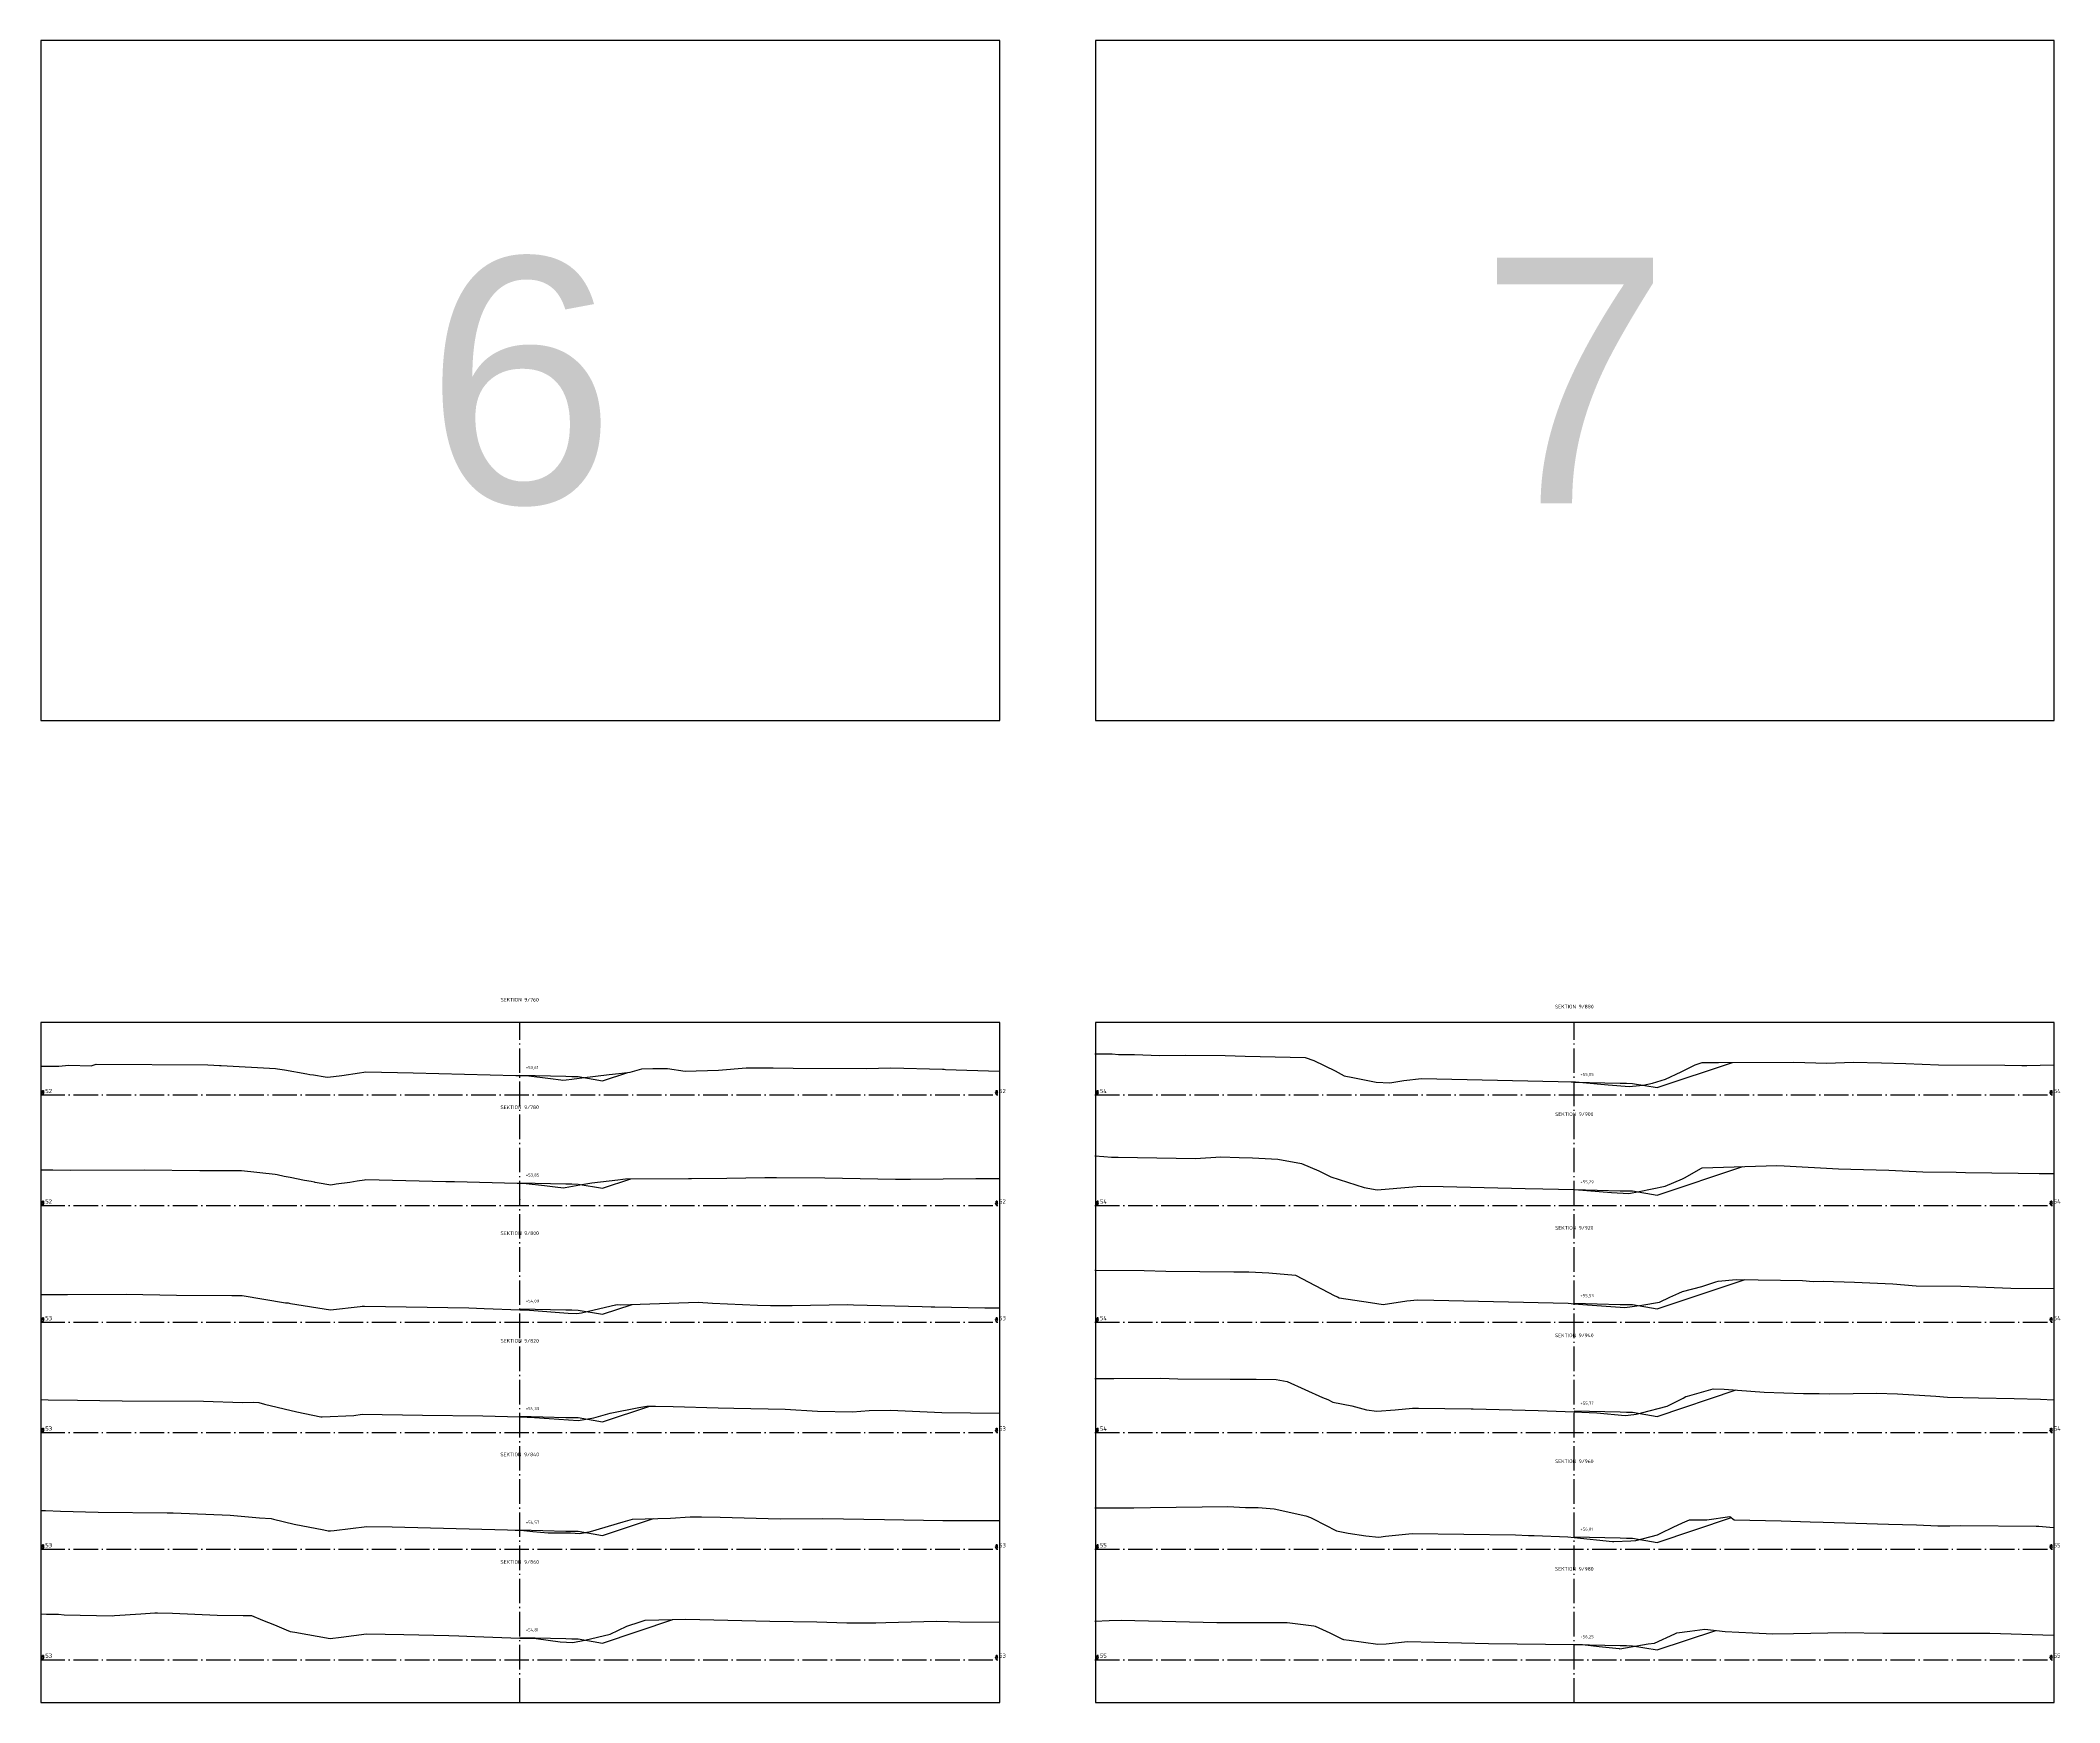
# Model space of a CAD drawing. Header units: metres. Extents: x 164066 to 165347, y 6228109 to 6230364.
# Drawn here: x 164495.4 to 164659.9, y 6229784.2 to 6229919.6 of the extents above; entities that cross this region are included whole.
import ezdxf
from ezdxf.enums import TextEntityAlignment as Align

# ---------------------------------------------------------------- set-up
doc = ezdxf.new("R2010")
doc.units = ezdxf.units.M
doc.header["$LTSCALE"] = 0.1
doc.linetypes.add('CENTRUMLINJE', pattern=[27, 20, -3, 1, -3])
doc.layers.get('DEFPOINTS').update_dxf_attribs({"color": 5})
for name, color, linetype in [('M-000', 7, 'Continuous'), ('M-372A', 3, 'Continuous'), ('M-374C', 6, 'Continuous'), ('M-378A', 7, 'CENTRUMLINJE'), ('M-378AT', 4, 'Continuous'), ('M-378B', 4, 'CENTRUMLINJE'), ('M-378BT', 4, 'Continuous'), ('T19202X', 4, 'Continuous')]:
    doc.layers.add(name, color=color, linetype=linetype)
doc.styles.add('ARIAL', font='ARIAL.TTF')
doc.styles.add('ISO35', font='ISO3098', dxfattribs={"height": 3.5})
doc.styles.add('P_ISO_25', font='ISO', dxfattribs={"height": 2.5})
doc.styles.add('P_ISO_30', font='ISO', dxfattribs={"height": 3})

msp = doc.modelspace()

# ---------------------------------------------------------------- linework, layer by layer
at = {"layer": 'DEFPOINTS', "flags": 128}
for points in [[(164495.49, 6229864.15), (164573.59, 6229864.15), (164573.59, 6229919.55), (164495.49, 6229919.55), (164495.49, 6229864.15)], [(164581.4, 6229864.15), (164659.5, 6229864.15), (164659.5, 6229919.55), (164581.4, 6229919.55), (164581.4, 6229864.15)]]:
    msp.add_lwpolyline(points, dxfattribs=at)
at = {"layer": 'M-000'}
for points in [[(164495.49, 6229784.15), (164573.59, 6229784.15), (164573.59, 6229839.55), (164495.49, 6229839.55), (164495.49, 6229784.15)], [(164581.4, 6229784.15), (164659.5, 6229784.15), (164659.5, 6229839.55), (164581.4, 6229839.55), (164581.4, 6229784.15)]]:
    msp.add_lwpolyline(points, dxfattribs=at)
at = {"layer": 'M-372A', "color": 3, "linetype": 'Continuous'}
for points in [[(164581.35, 6229836.99), (164582.75, 6229837), (164583.28, 6229836.96), (164584.57, 6229836.96), (164586.61, 6229836.86), (164588.73, 6229836.89), (164591.96, 6229836.87), (164593.58, 6229836.8), (164598.48, 6229836.7), (164599.17, 6229836.47), (164600.92, 6229835.62), (164601.66, 6229835.22), (164602.36, 6229835.08), (164604.26, 6229834.69), (164605.37, 6229834.65), (164606.52, 6229834.82), (164607.96, 6229834.98), (164619.08, 6229834.74), (164620.14, 6229834.71), (164620.4, 6229834.71), (164620.51, 6229834.71), (164620.79, 6229834.7), (164623.17, 6229834.49), (164624.89, 6229834.35), (164625.14, 6229834.37), (164626.01, 6229834.45), (164626.78, 6229834.62), (164627.82, 6229834.93), (164629.1, 6229835.54), (164630.25, 6229836.1), (164630.81, 6229836.29), (164632.14, 6229836.29), (164638.28, 6229836.33), (164640.96, 6229836.25), (164643.12, 6229836.31), (164645.43, 6229836.26), (164647.41, 6229836.21), (164650.08, 6229836.11), (164655.48, 6229836.07), (164656.85, 6229836.05), (164657.14, 6229836.05), (164657.27, 6229836.05), (164659.45, 6229836.11)], [(164495.44, 6229836), (164496.95, 6229835.99), (164497.77, 6229836.07), (164499.57, 6229836.03), (164500, 6229836.16), (164509.08, 6229836.1), (164509.58, 6229836.08), (164510.03, 6229836.06), (164510.16, 6229836.05), (164514.6, 6229835.82), (164514.77, 6229835.79), (164515.34, 6229835.69), (164517.16, 6229835.37), (164517.39, 6229835.33), (164517.7, 6229835.28), (164518.63, 6229835.12), (164518.85, 6229835.09), (164519.99, 6229835.25), (164521.45, 6229835.46), (164521.79, 6229835.51), (164521.95, 6229835.54), (164525.8, 6229835.45), (164534.17, 6229835.25), (164534.49, 6229835.24), (164534.79, 6229835.24), (164535.01, 6229835.23), (164537, 6229834.99), (164537.83, 6229834.89), (164538.01, 6229834.86), (164538.28, 6229834.89), (164538.75, 6229834.95), (164539.34, 6229835.02), (164539.55, 6229835.04), (164541.78, 6229835.31), (164542.57, 6229835.41), (164543.5, 6229835.52), (164544.45, 6229835.79), (164545.33, 6229835.81), (164546.53, 6229835.81), (164547.96, 6229835.59), (164550.69, 6229835.68), (164552.94, 6229835.87), (164555.13, 6229835.85), (164556.77, 6229835.83), (164562.72, 6229835.81), (164564.72, 6229835.85), (164568.93, 6229835.74), (164569.06, 6229835.74), (164569.19, 6229835.73), (164573.54, 6229835.58)], [(164581.35, 6229828.68), (164582.07, 6229828.64), (164582.69, 6229828.58), (164582.93, 6229828.58), (164583.24, 6229828.59), (164589.53, 6229828.47), (164591.62, 6229828.6), (164593.09, 6229828.57), (164594.19, 6229828.52), (164596.26, 6229828.42), (164598.17, 6229828.07), (164599.58, 6229827.46), (164600.57, 6229826.99), (164603.27, 6229826.11), (164604.35, 6229825.92), (164607.25, 6229826.18), (164607.86, 6229826.23), (164609.71, 6229826.19), (164616.41, 6229826.04), (164617.85, 6229826.01), (164620.4, 6229825.95), (164620.41, 6229825.95), (164623.43, 6229825.72), (164624.84, 6229825.62), (164625.68, 6229825.78), (164627.8, 6229826.22), (164629.22, 6229826.81), (164629.38, 6229826.9), (164630.76, 6229827.69), (164630.83, 6229827.72), (164636.9, 6229827.9), (164637.5, 6229827.87), (164641.91, 6229827.63), (164642.93, 6229827.61), (164646.02, 6229827.53), (164648.78, 6229827.39), (164651.51, 6229827.36), (164652.26, 6229827.34), (164656.57, 6229827.29), (164658.26, 6229827.26), (164659.18, 6229827.25), (164659.45, 6229827.25)], [(164495.44, 6229827.55), (164496.47, 6229827.54), (164497.91, 6229827.53), (164503.89, 6229827.56), (164508.42, 6229827.51), (164509.96, 6229827.5), (164510.66, 6229827.49), (164511.83, 6229827.49), (164514.56, 6229827.2), (164514.73, 6229827.16), (164515.3, 6229827.05), (164515.8, 6229826.95), (164516.97, 6229826.71), (164517.5, 6229826.62), (164517.75, 6229826.57), (164517.81, 6229826.56), (164517.98, 6229826.53), (164519.11, 6229826.34), (164519.53, 6229826.4), (164520.64, 6229826.55), (164521.24, 6229826.65), (164521.86, 6229826.75), (164521.96, 6229826.77), (164528.46, 6229826.61), (164529.19, 6229826.6), (164534.28, 6229826.47), (164534.44, 6229826.47), (164534.49, 6229826.46), (164535.02, 6229826.45), (164536.51, 6229826.27), (164537.59, 6229826.15), (164538.08, 6229826.1), (164538.19, 6229826.12), (164539.39, 6229826.32), (164540.37, 6229826.49), (164542.49, 6229826.74), (164542.88, 6229826.79), (164543.1, 6229826.81), (164548.24, 6229826.84), (164548.49, 6229826.85), (164551.36, 6229826.88), (164554.46, 6229826.93), (164555.4, 6229826.92), (164559.34, 6229826.91), (164565.1, 6229826.79), (164565.57, 6229826.79), (164566.32, 6229826.79), (164571.65, 6229826.84), (164573.54, 6229826.86)], [(164581.35, 6229819.38), (164585.35, 6229819.34), (164587.12, 6229819.3), (164592.66, 6229819.24), (164593.89, 6229819.25), (164595.51, 6229819.17), (164597.68, 6229818.97), (164600.9, 6229817.3), (164601.12, 6229817.21), (164601.24, 6229817.14), (164603.81, 6229816.75), (164604.84, 6229816.59), (164606.77, 6229816.87), (164607.63, 6229816.97), (164608.96, 6229816.94), (164619.89, 6229816.68), (164620.15, 6229816.67), (164620.4, 6229816.65), (164621.1, 6229816.58), (164624.53, 6229816.35), (164625.9, 6229816.53), (164627.35, 6229816.77), (164628.19, 6229817.18), (164628.91, 6229817.51), (164629.22, 6229817.65), (164630.79, 6229818.06), (164631.93, 6229818.44), (164632.13, 6229818.48), (164633.6, 6229818.63), (164639, 6229818.53), (164639.85, 6229818.46), (164640.68, 6229818.48), (164643.23, 6229818.39), (164646.34, 6229818.26), (164648.25, 6229818.1), (164651.89, 6229818.08), (164655.96, 6229817.92), (164659.45, 6229817.89)], [(164495.44, 6229817.4), (164497.64, 6229817.4), (164502.43, 6229817.42), (164506.54, 6229817.34), (164511.05, 6229817.31), (164511.87, 6229817.32), (164515.41, 6229816.73), (164515.63, 6229816.72), (164515.7, 6229816.69), (164515.71, 6229816.69), (164515.81, 6229816.67), (164519.07, 6229816.16), (164521.49, 6229816.43), (164521.65, 6229816.45), (164521.85, 6229816.44), (164530.35, 6229816.3), (164531.59, 6229816.26), (164534.49, 6229816.15), (164535.29, 6229816.12), (164538.44, 6229815.89), (164539.14, 6229815.84), (164539.52, 6229815.91), (164541.95, 6229816.47), (164542.3, 6229816.55), (164542.33, 6229816.56), (164542.43, 6229816.57), (164542.74, 6229816.56), (164549.02, 6229816.76), (164550.2, 6229816.69), (164553.85, 6229816.53), (164554.93, 6229816.49), (164555.45, 6229816.49), (164556.68, 6229816.49), (164561.19, 6229816.58), (164561.68, 6229816.56), (164567.29, 6229816.42), (164568.01, 6229816.4), (164568.32, 6229816.39), (164572.37, 6229816.32), (164572.42, 6229816.32), (164572.44, 6229816.32), (164573.54, 6229816.31)], [(164581.35, 6229810.56), (164582.89, 6229810.55), (164586.68, 6229810.59), (164588.1, 6229810.53), (164592.36, 6229810.5), (164594.49, 6229810.5), (164596.12, 6229810.47), (164597, 6229810.32), (164599.89, 6229809.01), (164600.31, 6229808.84), (164600.72, 6229808.63), (164602.29, 6229808.33), (164603.47, 6229808), (164604.31, 6229807.89), (164605.82, 6229808.01), (164607.23, 6229808.13), (164607.72, 6229808.14), (164612, 6229808.09), (164612.17, 6229808.09), (164617.46, 6229807.95), (164620.4, 6229807.84), (164621.61, 6229807.79), (164622.25, 6229807.75), (164624.55, 6229807.53), (164625.26, 6229807.61), (164625.43, 6229807.64), (164625.87, 6229807.76), (164627.96, 6229808.29), (164629.27, 6229808.96), (164629.5, 6229809.08), (164629.63, 6229809.12), (164631.7, 6229809.72), (164632.61, 6229809.69), (164635.86, 6229809.45), (164639.06, 6229809.34), (164640.34, 6229809.33), (164641.22, 6229809.3), (164645.01, 6229809.37), (164646.73, 6229809.32), (164649.84, 6229809.11), (164650.81, 6229809.03), (164653.33, 6229808.98), (164656.24, 6229808.94), (164658.38, 6229808.86), (164659.45, 6229808.83)], [(164495.44, 6229808.84), (164496.08, 6229808.83), (164498.47, 6229808.8), (164502.1, 6229808.73), (164508.72, 6229808.71), (164511.9, 6229808.61), (164512.81, 6229808.64), (164513.24, 6229808.6), (164513.69, 6229808.46), (164516.34, 6229807.85), (164518.3, 6229807.44), (164518.38, 6229807.42), (164518.39, 6229807.42), (164520.97, 6229807.54), (164521.67, 6229807.66), (164526.57, 6229807.56), (164531.49, 6229807.51), (164534.49, 6229807.42), (164535.7, 6229807.38), (164536.9, 6229807.3), (164539.24, 6229807.14), (164540.54, 6229807.36), (164541.85, 6229807.73), (164544.19, 6229808.19), (164544.85, 6229808.31), (164545.55, 6229808.31), (164547, 6229808.28), (164550.67, 6229808.17), (164551.94, 6229808.14), (164556.12, 6229808.06), (164558.76, 6229807.89), (164561.61, 6229807.84), (164562.95, 6229807.95), (164564.71, 6229807.97), (164568.89, 6229807.79), (164573.54, 6229807.74)], [(164581.35, 6229800.01), (164584.51, 6229800.03), (164585.87, 6229800.05), (164592.19, 6229800.12), (164593.61, 6229800.06), (164594.64, 6229800.05), (164595.94, 6229799.95), (164598.53, 6229799.38), (164598.92, 6229799.24), (164599.12, 6229799.13), (164601.02, 6229798.16), (164601.98, 6229797.96), (164603.43, 6229797.73), (164604.48, 6229797.64), (164605.03, 6229797.72), (164607.19, 6229797.93), (164615.61, 6229797.81), (164616.66, 6229797.78), (164617.14, 6229797.76), (164619.88, 6229797.66), (164620.4, 6229797.61), (164623.52, 6229797.28), (164623.63, 6229797.27), (164625.02, 6229797.32), (164625.41, 6229797.37), (164627.17, 6229797.83), (164627.46, 6229797.96), (164628.46, 6229798.44), (164629.22, 6229798.81), (164629.79, 6229799.03), (164631.2, 6229799.05), (164633.07, 6229799.32), (164633.43, 6229799.05), (164637.25, 6229798.95), (164639.61, 6229798.87), (164640.67, 6229798.85), (164645.99, 6229798.7), (164648.28, 6229798.63), (164650.01, 6229798.56), (164650.41, 6229798.55), (164650.98, 6229798.55), (164651.85, 6229798.59), (164658.02, 6229798.54), (164658.24, 6229798.53), (164659.45, 6229798.42)], [(164495.44, 6229799.79), (164495.86, 6229799.79), (164497.08, 6229799.76), (164500.16, 6229799.67), (164505.77, 6229799.62), (164505.96, 6229799.62), (164506.25, 6229799.61), (164510.9, 6229799.43), (164513.3, 6229799.2), (164514.25, 6229799.14), (164514.43, 6229799.1), (164516.13, 6229798.68), (164518.53, 6229798.23), (164518.89, 6229798.16), (164519.07, 6229798.14), (164519.38, 6229798.18), (164522.04, 6229798.5), (164524.11, 6229798.46), (164533.51, 6229798.22), (164534.13, 6229798.21), (164534.49, 6229798.19), (164534.83, 6229798.18), (164535.56, 6229798.1), (164536.82, 6229797.98), (164538.63, 6229797.98), (164539.4, 6229797.92), (164540.25, 6229798.09), (164542.91, 6229798.89), (164543.68, 6229799.11), (164546.77, 6229799.19), (164548.39, 6229799.28), (164549.29, 6229799.28), (164550.81, 6229799.25), (164555.71, 6229799.13), (164559.19, 6229799.14), (164564.2, 6229799.08), (164568.97, 6229799), (164573.54, 6229799)], [(164495.44, 6229791.38), (164495.93, 6229791.37), (164496.92, 6229791.35), (164497.39, 6229791.31), (164501.31, 6229791.23), (164501.47, 6229791.26), (164503.62, 6229791.39), (164504.76, 6229791.47), (164504.98, 6229791.47), (164506.21, 6229791.44), (164509.84, 6229791.29), (164511.95, 6229791.25), (164512.63, 6229791.26), (164513.55, 6229790.86), (164514.52, 6229790.48), (164515.46, 6229790.08), (164515.78, 6229789.95), (164516.17, 6229789.89), (164519.05, 6229789.39), (164519.94, 6229789.48), (164522.02, 6229789.75), (164525.04, 6229789.69), (164528.73, 6229789.61), (164529.53, 6229789.59), (164530.84, 6229789.53), (164534.49, 6229789.41), (164535.84, 6229789.37), (164537.8, 6229789.1), (164538.83, 6229789.05), (164539.79, 6229789.24), (164541.87, 6229789.73), (164543.22, 6229790.37), (164544.31, 6229790.73), (164544.7, 6229790.87), (164548.02, 6229790.94), (164554.88, 6229790.78), (164558.69, 6229790.73), (164561.15, 6229790.66), (164563.5, 6229790.64), (164564.31, 6229790.67), (164568.45, 6229790.78), (164570.35, 6229790.74), (164573.54, 6229790.7)], [(164581.35, 6229790.8), (164582.5, 6229790.84), (164583.48, 6229790.86), (164591.28, 6229790.68), (164596.72, 6229790.69), (164597, 6229790.69), (164599.17, 6229790.4), (164599.3, 6229790.39), (164600.48, 6229789.83), (164601.51, 6229789.33), (164601.55, 6229789.31), (164601.61, 6229789.3), (164602.05, 6229789.24), (164604.39, 6229788.92), (164605.07, 6229788.94), (164606.81, 6229789.13), (164613.4, 6229788.96), (164620.4, 6229788.88), (164621.07, 6229788.88), (164622.42, 6229788.72), (164624.05, 6229788.55), (164624.12, 6229788.54), (164626.43, 6229788.93), (164626.93, 6229788.99), (164628.58, 6229789.75), (164628.76, 6229789.83), (164629.81, 6229789.98), (164631.04, 6229790.13), (164632.7, 6229789.96), (164634.92, 6229789.84), (164636.58, 6229789.77), (164638.25, 6229789.79), (164642.48, 6229789.87), (164645.54, 6229789.82), (164653.28, 6229789.82), (164653.68, 6229789.81), (164653.88, 6229789.81), (164654.05, 6229789.81), (164654.26, 6229789.8), (164659.45, 6229789.64)]]:
    msp.add_lwpolyline(points, dxfattribs=at)
at = {"layer": 'M-374C', "color": 6, "linetype": 'Continuous'}
for points in [[(164620.4, 6229834.7), (164620.4, 6229834.7), (164620.4, 6229834.7), (164620.4, 6229834.7), (164620.4, 6229834.7), (164620.4, 6229834.7), (164624.15, 6229834.61), (164624.65, 6229834.6), (164625.15, 6229834.59), (164627.15, 6229834.25), (164633.28, 6229836.29)], [(164534.49, 6229835.26), (164534.49, 6229835.26), (164534.49, 6229835.26), (164534.49, 6229835.26), (164534.49, 6229835.26), (164534.49, 6229835.26), (164538.24, 6229835.17), (164538.74, 6229835.16), (164539.24, 6229835.15), (164541.24, 6229834.81), (164543.29, 6229835.49)], [(164534.49, 6229826.5), (164534.49, 6229826.5), (164534.49, 6229826.5), (164534.49, 6229826.5), (164534.49, 6229826.5), (164534.49, 6229826.5), (164538.24, 6229826.41), (164538.74, 6229826.4), (164539.24, 6229826.39), (164541.24, 6229826.05), (164543.54, 6229826.82)], [(164620.4, 6229825.94), (164620.4, 6229825.94), (164620.4, 6229825.94), (164620.4, 6229825.94), (164620.4, 6229825.94), (164620.4, 6229825.94), (164624.15, 6229825.85), (164624.65, 6229825.84), (164625.15, 6229825.83), (164627.15, 6229825.49), (164634.13, 6229827.82)], [(164620.4, 6229816.68), (164620.4, 6229816.68), (164620.4, 6229816.68), (164620.4, 6229816.68), (164620.4, 6229816.68), (164620.4, 6229816.68), (164624.15, 6229816.59), (164624.65, 6229816.58), (164625.15, 6229816.57), (164627.15, 6229816.23), (164634.33, 6229818.62)], [(164534.49, 6229816.24), (164534.49, 6229816.24), (164534.49, 6229816.24), (164534.49, 6229816.24), (164534.49, 6229816.24), (164534.49, 6229816.24), (164538.24, 6229816.15), (164538.74, 6229816.14), (164539.24, 6229816.13), (164541.24, 6229815.79), (164543.65, 6229816.59)], [(164534.49, 6229807.48), (164534.49, 6229807.48), (164534.49, 6229807.48), (164534.49, 6229807.48), (164534.49, 6229807.48), (164534.49, 6229807.48), (164538.24, 6229807.39), (164538.74, 6229807.38), (164539.24, 6229807.37), (164541.24, 6229807.03), (164545.08, 6229808.31)], [(164620.4, 6229807.92), (164620.4, 6229807.92), (164620.4, 6229807.92), (164620.4, 6229807.92), (164620.4, 6229807.92), (164620.4, 6229807.92), (164624.15, 6229807.83), (164624.65, 6229807.82), (164625.15, 6229807.81), (164627.15, 6229807.47), (164633.59, 6229809.62)], [(164534.49, 6229798.22), (164534.49, 6229798.22), (164534.49, 6229798.22), (164534.49, 6229798.22), (164534.49, 6229798.22), (164534.49, 6229798.22), (164538.24, 6229798.13), (164538.74, 6229798.12), (164539.24, 6229798.11), (164541.24, 6229797.77), (164545.4, 6229799.15)], [(164620.4, 6229797.66), (164620.4, 6229797.66), (164620.4, 6229797.66), (164620.4, 6229797.66), (164620.4, 6229797.66), (164620.4, 6229797.66), (164624.15, 6229797.57), (164624.65, 6229797.56), (164625.15, 6229797.55), (164627.15, 6229797.21), (164633.2, 6229799.22)], [(164534.49, 6229789.46), (164534.49, 6229789.46), (164534.49, 6229789.46), (164534.49, 6229789.46), (164534.49, 6229789.46), (164534.49, 6229789.46), (164538.24, 6229789.37), (164538.74, 6229789.36), (164539.24, 6229789.35), (164541.24, 6229789.01), (164546.96, 6229790.92)], [(164620.4, 6229788.9), (164620.4, 6229788.9), (164620.4, 6229788.9), (164620.4, 6229788.9), (164620.4, 6229788.9), (164620.4, 6229788.9), (164624.15, 6229788.81), (164624.65, 6229788.8), (164625.15, 6229788.79), (164627.15, 6229788.45), (164631.93, 6229790.04)]]:
    msp.add_lwpolyline(points, dxfattribs=at)
at = {"layer": 'M-378A'}
for p, q in [((164495.44, 6229833.65), (164573.54, 6229833.65)), ((164581.35, 6229833.65), (164659.45, 6229833.65)), ((164495.44, 6229824.65), (164573.54, 6229824.65)), ((164581.35, 6229824.65), (164659.45, 6229824.65)), ((164495.44, 6229815.15), (164573.54, 6229815.15)), ((164581.35, 6229815.15), (164659.45, 6229815.15)), ((164495.44, 6229806.15), (164573.54, 6229806.15)), ((164581.35, 6229806.15), (164659.45, 6229806.15)), ((164495.44, 6229796.65), (164573.54, 6229796.65)), ((164581.35, 6229796.65), (164659.45, 6229796.65)), ((164495.44, 6229787.65), (164573.54, 6229787.65)), ((164581.35, 6229787.65), (164659.45, 6229787.65))]:
    msp.add_line(p, q, dxfattribs=at)
at = {"layer": 'M-378AT'}
for p, q in [((164495.74, 6229833.95), (164495.54, 6229833.95)), ((164495.64, 6229833.65), (164495.54, 6229833.85)), ((164495.74, 6229833.85), (164495.54, 6229833.85)), ((164495.64, 6229834.05), (164495.64, 6229833.85)), ((164495.64, 6229833.65), (164495.74, 6229833.85)), ((164573.44, 6229833.95), (164573.24, 6229833.95)), ((164573.34, 6229833.65), (164573.24, 6229833.85)), ((164573.44, 6229833.85), (164573.24, 6229833.85)), ((164573.34, 6229834.05), (164573.34, 6229833.85)), ((164573.34, 6229833.65), (164573.44, 6229833.85)), ((164581.65, 6229833.95), (164581.45, 6229833.95)), ((164581.55, 6229833.65), (164581.45, 6229833.85)), ((164581.65, 6229833.85), (164581.45, 6229833.85)), ((164581.55, 6229834.05), (164581.55, 6229833.85)), ((164581.55, 6229833.65), (164581.65, 6229833.85)), ((164659.35, 6229833.95), (164659.15, 6229833.95)), ((164659.25, 6229833.65), (164659.15, 6229833.85)), ((164659.35, 6229833.85), (164659.15, 6229833.85)), ((164659.25, 6229834.05), (164659.25, 6229833.85)), ((164659.25, 6229833.65), (164659.35, 6229833.85)), ((164495.74, 6229824.95), (164495.54, 6229824.95)), ((164495.64, 6229824.65), (164495.54, 6229824.85)), ((164495.74, 6229824.85), (164495.54, 6229824.85)), ((164495.64, 6229825.05), (164495.64, 6229824.85)), ((164495.64, 6229824.65), (164495.74, 6229824.85)), ((164573.44, 6229824.95), (164573.24, 6229824.95)), ((164573.34, 6229824.65), (164573.24, 6229824.85)), ((164573.44, 6229824.85), (164573.24, 6229824.85)), ((164573.34, 6229825.05), (164573.34, 6229824.85)), ((164573.34, 6229824.65), (164573.44, 6229824.85)), ((164581.65, 6229824.95), (164581.45, 6229824.95)), ((164581.55, 6229824.65), (164581.45, 6229824.85)), ((164581.65, 6229824.85), (164581.45, 6229824.85)), ((164581.55, 6229825.05), (164581.55, 6229824.85)), ((164581.55, 6229824.65), (164581.65, 6229824.85)), ((164659.35, 6229824.95), (164659.15, 6229824.95)), ((164659.25, 6229824.65), (164659.15, 6229824.85)), ((164659.35, 6229824.85), (164659.15, 6229824.85)), ((164659.25, 6229825.05), (164659.25, 6229824.85)), ((164659.25, 6229824.65), (164659.35, 6229824.85)), ((164495.74, 6229815.45), (164495.54, 6229815.45)), ((164495.64, 6229815.15), (164495.54, 6229815.35)), ((164495.74, 6229815.35), (164495.54, 6229815.35)), ((164495.64, 6229815.55), (164495.64, 6229815.35)), ((164495.64, 6229815.15), (164495.74, 6229815.35)), ((164573.44, 6229815.45), (164573.24, 6229815.45)), ((164573.34, 6229815.15), (164573.24, 6229815.35)), ((164573.44, 6229815.35), (164573.24, 6229815.35)), ((164573.34, 6229815.55), (164573.34, 6229815.35)), ((164573.34, 6229815.15), (164573.44, 6229815.35)), ((164581.65, 6229815.45), (164581.45, 6229815.45)), ((164581.55, 6229815.15), (164581.45, 6229815.35)), ((164581.65, 6229815.35), (164581.45, 6229815.35)), ((164581.55, 6229815.55), (164581.55, 6229815.35)), ((164581.55, 6229815.15), (164581.65, 6229815.35)), ((164659.35, 6229815.45), (164659.15, 6229815.45)), ((164659.25, 6229815.15), (164659.15, 6229815.35)), ((164659.35, 6229815.35), (164659.15, 6229815.35)), ((164659.25, 6229815.55), (164659.25, 6229815.35)), ((164659.25, 6229815.15), (164659.35, 6229815.35)), ((164495.74, 6229806.45), (164495.54, 6229806.45)), ((164495.64, 6229806.15), (164495.54, 6229806.35)), ((164495.74, 6229806.35), (164495.54, 6229806.35)), ((164495.64, 6229806.55), (164495.64, 6229806.35)), ((164495.64, 6229806.15), (164495.74, 6229806.35)), ((164573.44, 6229806.45), (164573.24, 6229806.45)), ((164573.34, 6229806.15), (164573.24, 6229806.35)), ((164573.44, 6229806.35), (164573.24, 6229806.35)), ((164573.34, 6229806.55), (164573.34, 6229806.35)), ((164573.34, 6229806.15), (164573.44, 6229806.35)), ((164581.65, 6229806.45), (164581.45, 6229806.45)), ((164581.55, 6229806.15), (164581.45, 6229806.35)), ((164581.65, 6229806.35), (164581.45, 6229806.35)), ((164581.55, 6229806.55), (164581.55, 6229806.35)), ((164581.55, 6229806.15), (164581.65, 6229806.35)), ((164659.35, 6229806.45), (164659.15, 6229806.45)), ((164659.25, 6229806.15), (164659.15, 6229806.35)), ((164659.35, 6229806.35), (164659.15, 6229806.35)), ((164659.25, 6229806.55), (164659.25, 6229806.35)), ((164659.25, 6229806.15), (164659.35, 6229806.35)), ((164495.74, 6229796.95), (164495.54, 6229796.95)), ((164495.64, 6229796.65), (164495.54, 6229796.85)), ((164495.74, 6229796.85), (164495.54, 6229796.85)), ((164495.64, 6229797.05), (164495.64, 6229796.85)), ((164495.64, 6229796.65), (164495.74, 6229796.85)), ((164573.44, 6229796.95), (164573.24, 6229796.95)), ((164573.34, 6229796.65), (164573.24, 6229796.85)), ((164573.44, 6229796.85), (164573.24, 6229796.85)), ((164573.34, 6229797.05), (164573.34, 6229796.85)), ((164573.34, 6229796.65), (164573.44, 6229796.85)), ((164581.65, 6229796.95), (164581.45, 6229796.95)), ((164581.55, 6229796.65), (164581.45, 6229796.85)), ((164581.65, 6229796.85), (164581.45, 6229796.85)), ((164581.55, 6229797.05), (164581.55, 6229796.85)), ((164581.55, 6229796.65), (164581.65, 6229796.85)), ((164659.35, 6229796.95), (164659.15, 6229796.95)), ((164659.25, 6229796.65), (164659.15, 6229796.85)), ((164659.35, 6229796.85), (164659.15, 6229796.85)), ((164659.25, 6229797.05), (164659.25, 6229796.85)), ((164659.25, 6229796.65), (164659.35, 6229796.85)), ((164495.74, 6229787.95), (164495.54, 6229787.95)), ((164495.64, 6229787.65), (164495.54, 6229787.85)), ((164495.74, 6229787.85), (164495.54, 6229787.85)), ((164495.64, 6229788.05), (164495.64, 6229787.85)), ((164495.64, 6229787.65), (164495.74, 6229787.85)), ((164573.44, 6229787.95), (164573.24, 6229787.95)), ((164573.34, 6229787.65), (164573.24, 6229787.85)), ((164573.44, 6229787.85), (164573.24, 6229787.85)), ((164573.34, 6229788.05), (164573.34, 6229787.85)), ((164573.34, 6229787.65), (164573.44, 6229787.85)), ((164581.65, 6229787.95), (164581.45, 6229787.95)), ((164581.55, 6229787.65), (164581.45, 6229787.85)), ((164581.65, 6229787.85), (164581.45, 6229787.85)), ((164581.55, 6229788.05), (164581.55, 6229787.85)), ((164581.55, 6229787.65), (164581.65, 6229787.85)), ((164659.35, 6229787.95), (164659.15, 6229787.95)), ((164659.25, 6229787.65), (164659.15, 6229787.85)), ((164659.35, 6229787.85), (164659.15, 6229787.85)), ((164659.25, 6229788.05), (164659.25, 6229787.85)), ((164659.25, 6229787.65), (164659.35, 6229787.85))]:
    msp.add_line(p, q, dxfattribs=at)
at = {"layer": 'M-378B', "linetype": 'CENTRUMLINJE'}
for p, q in [((164534.49, 6229784.15), (164534.49, 6229839.55)), ((164620.4, 6229784.15), (164620.4, 6229839.55))]:
    msp.add_line(p, q, dxfattribs=at)
at = {"layer": 'T19202X'}
for centre in [(164534.49, 6229834.15), (164620.4, 6229833.65), (164534.49, 6229825.15), (164620.4, 6229824.65), (164534.49, 6229815.15), (164620.4, 6229815.65), (164620.4, 6229806.65), (164534.49, 6229806.15), (164534.49, 6229797.15), (164620.4, 6229796.65), (164534.49, 6229788.15), (164620.4, 6229787.65)]:
    msp.add_circle(centre, 0.001, dxfattribs=at)

# ---------------------------------------------------------------- texts
at = {"layer": 'DEFPOINTS', "style": 'ARIAL'}
for s, p in [('6', (164534.54, 6229891.85)), ('7', (164620.45, 6229891.85))]:
    msp.add_text(s, height=20, dxfattribs=at).set_placement(p, align=Align.MIDDLE_CENTER)
at = {"layer": 'M-378AT', "style": 'ISO35'}
for s, p in [('52', (164495.84, 6229833.8)), ('52', (164573.54, 6229833.8)), ('54', (164581.75, 6229833.8)), ('54', (164659.45, 6229833.8)), ('52', (164495.84, 6229824.8)), ('52', (164573.54, 6229824.8)), ('54', (164581.75, 6229824.8)), ('54', (164659.45, 6229824.8)), ('53', (164495.84, 6229815.3)), ('53', (164573.54, 6229815.3)), ('54', (164581.75, 6229815.3)), ('54', (164659.45, 6229815.3)), ('53', (164495.84, 6229806.3)), ('53', (164573.54, 6229806.3)), ('54', (164581.75, 6229806.3)), ('54', (164659.45, 6229806.3)), ('53', (164495.84, 6229796.8)), ('53', (164573.54, 6229796.8)), ('55', (164581.75, 6229796.8)), ('55', (164659.45, 6229796.8)), ('53', (164495.84, 6229787.8)), ('53', (164573.54, 6229787.8)), ('55', (164581.75, 6229787.8)), ('55', (164659.45, 6229787.8))]:
    msp.add_text(s, height=0.35, dxfattribs=at).set_placement(p)
at = {"layer": 'M-378BT', "style": 'P_ISO_30'}
for s, p in [('SEKTION 9/760', (164534.49, 6229841.26)), ('SEKTION 9/880', (164620.4, 6229840.7)), ('SEKTION 9/780', (164534.49, 6229832.5)), ('SEKTION 9/900', (164620.4, 6229831.94)), ('SEKTION 9/800', (164534.49, 6229822.24)), ('SEKTION 9/920', (164620.4, 6229822.68)), ('SEKTION 9/820', (164534.49, 6229813.48)), ('SEKTION 9/940', (164620.4, 6229813.92)), ('SEKTION 9/840', (164534.49, 6229804.22)), ('SEKTION 9/960', (164620.4, 6229803.66)), ('SEKTION 9/860', (164534.49, 6229795.46)), ('SEKTION 9/980', (164620.4, 6229794.9))]:
    msp.add_text(s, height=0.3, dxfattribs=at).set_placement(p, align=Align.CENTER)
at = {"layer": 'M-378BT', "style": 'P_ISO_25'}
for s, p in [('+53,61', (164534.99, 6229835.76)), ('+55,05', (164620.9, 6229835.2)), ('+53,85', (164534.99, 6229827)), ('+55,29', (164620.9, 6229826.44)), ('+54,09', (164534.99, 6229816.74)), ('+55,53', (164620.9, 6229817.18)), ('+55,77', (164620.9, 6229808.42)), ('+54,33', (164534.99, 6229807.98)), ('+54,57', (164534.99, 6229798.72)), ('+56,01', (164620.9, 6229798.16)), ('+54,81', (164534.99, 6229789.96)), ('+56,25', (164620.9, 6229789.4))]:
    msp.add_text(s, height=0.25, dxfattribs=at).set_placement(p)

doc.saveas('drawing.dxf')
